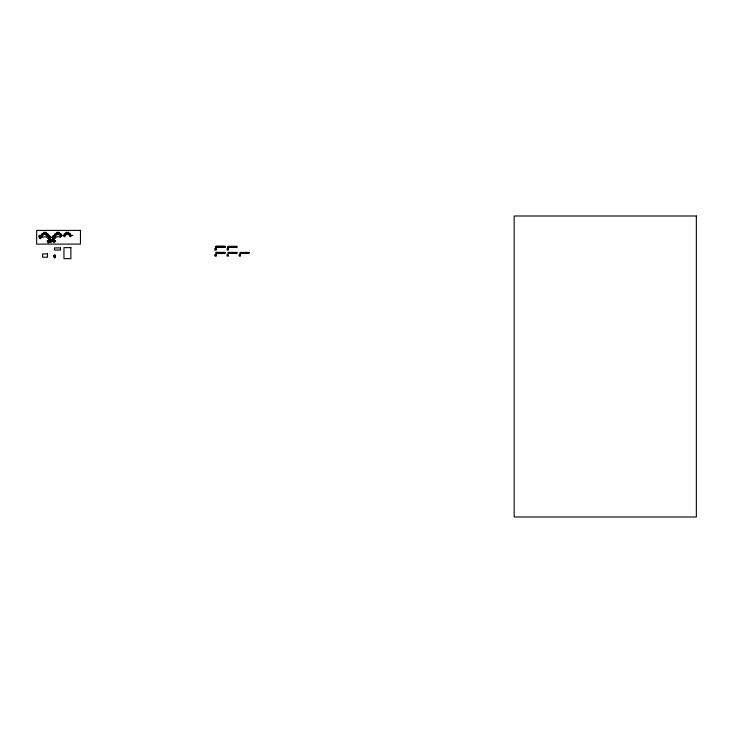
<?xml version="1.0" encoding="UTF-8"?>
<svg xmlns="http://www.w3.org/2000/svg" width="733" height="733" viewBox="0 0 733 733"><rect width="100%" height="100%" fill="white"/><g stroke="black" fill="none" stroke-linecap="round" stroke-linejoin="round"><path stroke-width="1.1" d="M46.051 232.068L45.437 232.645M43.357 232.608L43.357 233.277L46.261 233.277L46.225 232.645M56.533 232.608L56.533 233.277L59.437 233.277L59.4 232.645M66.034 232.645L65.997 233.277L68.902 233.277L68.865 232.645M58.283 232.947L57.715 232.975M44.007 232.975L45.611 232.975M57.183 232.975L58.787 232.975M66.648 232.975L68.251 232.975M43.394 233.241L46.225 233.241M56.569 233.241L59.4 233.241M66.034 233.241L68.865 233.241M43.485 233.497L42.862 234.029L43.559 234.084M45.583 233.525L46.124 233.79L46.078 233.204M46.124 233.461L46.756 234.029L45.446 233.662M56.67 233.497L56.038 234.029L56.743 234.084M59.309 233.461L59.932 234.029L59.236 234.084M66.135 233.497L65.503 234.029L66.208 234.084M68.774 233.461L69.397 234.029L68.7 234.084M44.163 233.662L43.641 233.809M57.348 233.662L56.826 233.809M58.631 233.552L59.153 233.809M66.804 233.552L66.291 233.809M68.096 233.662L68.609 233.809M46.051 233.937L47.947 233.919L47.911 234.505M66.208 233.937L64.312 233.919L64.348 234.505M42.138 234.505L42.945 234.505L42.945 235.165L41.497 235.165M60.656 234.505L59.849 234.505L59.849 235.165L61.297 235.165L60.894 234.505M55.836 234.844L55.332 234.862M65.301 234.844L64.797 234.862M41.699 235.98L41.002 235.925L41.625 235.348L39.115 235.385L39.078 237.41L39.701 237.373M48.607 235.348L47.984 235.348L48.607 235.925M54.187 235.348L54.81 235.348L54.187 235.925M41.79 235.531L42.303 235.44M47.306 235.44L47.819 235.705M55.488 235.44L54.975 235.705L55.488 235.55M60.491 235.44L61.004 235.705M64.953 235.44L64.431 235.705M69.956 235.44L70.469 235.705M72.998 235.385L70.625 235.385L71.257 235.925L70.551 235.98M41.79 235.586L42.303 235.55M47.306 235.55L47.819 235.586M60.491 235.55L61.004 235.586M64.431 235.586L64.953 235.55M69.956 235.55L70.469 235.586M42.267 235.834L41.625 235.687L41.9 234.542M47.343 235.834L47.984 235.091M49.203 236.732L49.258 235.815L49.817 236.393M55.451 235.834L54.81 235.834L54.81 236.64L55.488 236.64L55.488 235.091M60.527 235.834L61.169 235.091M64.916 235.834L64.275 235.834L64.275 236.64L64.953 236.64L64.953 235.091M69.983 235.834L70.625 235.834L70.625 236.64L69.956 236.64L69.956 235.091M42.23 235.98L42.175 235.412M47.911 235.98L49.817 235.852M52.968 235.852L54.883 235.98M61.096 235.98L61.792 235.348L61.169 235.348L64.275 235.385L63.652 235.925L64.348 235.98M40.342 236.933L39.701 236.933L39.701 236.118L40.379 236.118L40.379 237.666M39.738 236.154L40.342 236.301M49.624 236.429L49.89 237.574L49.386 237.574M52.968 236.393L53.536 235.815L54.224 237.061L52.767 237.061L53.17 236.429M48.607 236.649L49.377 236.732L48.607 236.851M54.187 236.667L53.417 236.732L54.187 236.832M39.078 236.832L39.774 236.786M49.294 235.852L48.57 237.061L49.991 237.025M52.803 237.025L54.187 237.025M40.379 237.208L39.701 237.071L39.747 237.666M48.57 237.061L50.027 237.061M40.379 237.318L39.857 237.052M49.89 237.281L52.904 237.281M53.582 237.336L52.904 237.574L52.803 236.429M49.212 237.446L49.734 237.419M53.06 237.419L53.582 237.446M60.298 237.465L59.254 236.704L56.743 236.704L53.93 239.434L53.078 239.434L53.078 240.479L54.728 240.543M40.856 237.794L40.223 237.923M49.817 237.721L50.522 237.813L50.522 237.245M52.978 237.721L52.272 237.813L52.272 237.245M49.248 237.868L49.349 237.309M39.967 238.262L39.573 237.593L45.987 236.677L48.974 239.434L48.974 240.479L48.424 240.47M40.214 238.262L41.021 238.262L41.021 237.593M49.853 238.353L49.844 236.988M53.546 238.353L53.436 236.988M51.539 240.415L51.539 241.184L51.576 240.378L50.907 240.378L50.907 241.826L51.539 241.789M51.319 240.543L49.221 240.479L49.221 239.434L52.822 239.434L52.822 240.479L51.576 240.479M54.389 241.02L52.84 241.02L53.564 242.321L54.132 241.698M47.233 241.038L48.497 240.287L48.497 241.835M49.468 241.056L50.98 241.02L49.432 241.02L50.183 242.284M54.389 241.166L53.023 241.056M54.04 241.02L53.802 241.698L55.561 241.661L55.561 241.065L54.618 241.175L54.7 240.415M48.323 241.331L47.819 241.835M54.948 241.184L54.984 240.378L54.315 240.378L54.315 241.826L54.984 241.432M48.497 241.487L47.196 241.001L47.819 241.542M51.576 241.624L52.153 241.065L51.209 241.175L51.136 240.415M53.509 241.661L53.93 241.02M54.984 241.624L55.525 241.102M52.153 241.661L50.385 241.661L50.476 241.194M47.727 241.798L49.102 241.798L49.138 242.431L48.332 242.431L49.102 242.394L49.102 241.798L47.691 241.762L47.727 242.394M48.341 242.092L49.102 241.963M215.841 246.398L224.875 246.398L224.875 247.424L216.107 247.424M217.646 246.636L218.141 246.618M219.295 246.618L219.781 246.636M220.935 246.618L221.43 246.636M222.585 246.618L222.951 246.636M231.39 246.636L231.885 246.618M233.039 246.636L233.525 246.636M234.688 246.636L235.174 246.618M216.061 246.929L216.666 246.398M223.629 246.893L223.629 246.398L223.675 246.929L217.05 246.929L217.05 246.398M224.335 246.92L224.875 246.902M228.165 246.929L228.769 246.398M229.191 246.893L229.191 246.398L229.145 246.929L235.769 246.929L235.769 246.398M236.438 246.92L236.97 246.92M216.061 247.204L216.107 248.918M228.165 247.204L228.165 248.918M228.201 247.424L236.97 247.424L236.97 246.398L227.945 246.398L227.138 250.109L228.293 250.109L228.293 248.954L227.138 248.918M216.107 247.47L224.912 247.47L224.912 246.352L215.804 246.352L215.841 248.56L214.998 248.514L214.998 250.145L216.235 250.145L216.235 248.918L215.035 248.954M230.794 252.555L230.556 253.114M241.249 252.482L241.294 253.444M241.853 252.528L242.073 253.444M242.898 252.482L242.898 253.444L242.705 252.656M245.143 252.528L245.363 253.444M247.012 252.482L247.012 253.444L246.819 252.656M217.087 252.876L217.564 252.876M217.912 252.848L218.388 252.876M218.736 252.848L219.515 252.967M219.561 252.876L220.853 252.876M221.201 252.876L221.678 253.114M222.026 252.876L222.502 252.876M222.85 252.876L223.318 252.876M229.191 252.876L229.97 252.967M230.015 252.848L230.794 252.967M230.84 252.876L231.307 252.876M231.655 252.876L232.132 252.876M232.48 252.848L234.084 252.967M234.129 252.876L234.597 252.876M234.954 252.848L235.421 252.876M241.294 252.876L241.762 252.876M243.411 252.876L241.743 252.967M244.584 252.876L245.051 252.876M245.408 252.848L245.876 252.876M247.525 252.876L245.949 253.261M244.538 252.967L243.411 253.261M220.926 253.114L221.045 252.528M234.67 253.114L234.789 252.528M241.835 253.114L241.954 252.528M244.309 253.114L244.584 252.482L244.584 253.444M240.222 254.608L239.242 254.608L239.242 256.156L240.387 256.156L240.387 255.011L239.242 255.011M215.035 254.965L216.235 254.965L216.235 256.202L214.998 256.202L214.998 254.571L216.107 254.571L215.905 255.011M227.138 254.965L228.293 255.011L228.293 256.156L227.138 256.156L227.138 254.608L228.11 255.011M54.7 255.57L55.103 256.202L53.646 256.202L53.646 255.533L54.929 254.956L54.966 256.724L54.462 256.715M54.453 255.899L53.811 256.129M54.966 256.385L55.598 256.962L54.288 256.587M54.893 256.871L54.966 257.677L54.288 257.677L54.288 256.129L54.324 257.64L54.929 257.558M248.295 252.445L248.258 253.481M247.873 252.445L247.836 253.444M247.525 252.445L247.525 253.481M246.673 252.445L246.7 253.481M246.187 253.444L246.233 252.482L246.022 252.967M245.876 252.445L245.876 253.481M245.051 252.445L245.051 253.481M245.033 252.445L245.033 253.481M244.538 252.482L244.538 253.444M244.236 252.445L244.236 253.481M243.722 253.444L243.759 252.482L243.558 252.967M243.411 252.445L243.411 253.481M242.559 252.445L242.586 253.481M241.762 252.445L241.762 253.481M240.827 252.445L240.827 253.481M240.259 253.481L240.213 255.011M236.411 246.398L236.411 247.424M235.733 252.445L235.733 253.481M235.421 252.445L235.421 253.481M235.403 252.445L235.403 253.481M235.174 246.398L235.156 246.929M234.908 246.398L234.807 246.929M234.954 252.445L234.908 253.481M234.661 246.398L234.707 246.929M234.597 252.445L234.597 253.481M234.084 246.398L234.129 246.893M234.084 252.445L234.084 253.481M233.754 252.445L233.781 253.481M233.552 246.398L233.515 246.929M233.406 246.929L233.305 246.398L233.167 246.929M233.012 246.398L233.057 246.929M232.957 252.445L232.957 253.481M232.48 246.398L232.443 246.893M232.443 252.445L232.443 253.481M232.104 252.445L232.132 253.481M231.912 246.398L231.756 246.929M231.619 246.398L231.619 246.893M231.619 252.445L231.619 253.481M231.518 246.893L231.39 246.398M231.307 252.445L231.307 253.481M231.289 252.445L231.289 253.481M230.84 246.398L230.794 246.893M230.794 252.445L230.794 253.481M230.483 252.445L230.483 253.481M230.235 246.398L230.107 246.893M230.116 246.636L229.869 246.636M229.97 246.398L230.015 246.893M230.015 252.445L229.97 253.481M229.722 246.398L229.768 246.929M229.64 252.445L229.667 253.481M228.769 252.445L228.723 253.481M224.875 252.445L224.875 253.481M224.335 246.398L224.316 247.424M224.096 246.398L224.096 247.424M224.096 252.445L224.096 253.481M223.318 252.445L223.318 253.481M223.07 246.398L223.052 246.929M222.85 246.398L222.85 246.893M222.85 252.445L222.805 253.481M222.585 246.398L222.585 246.893M222.502 252.445L222.502 253.481M221.989 246.398L222.026 246.893M221.989 252.445L221.989 253.481M221.65 252.445L221.678 253.481M221.43 246.398L221.412 246.929M221.201 246.398L221.201 246.893M221.201 252.445L221.164 253.481M220.917 246.398L220.954 246.929M220.825 252.445L220.853 253.481M220.34 246.398L220.386 246.893M220.34 252.445L220.34 253.481M220.028 252.445L220.028 253.481M219.808 246.398L219.763 246.929M219.653 246.929L219.561 246.398L219.424 246.929M219.268 246.398L219.314 246.929M219.204 252.445L219.204 253.481M218.736 246.398L218.691 246.893M218.691 252.445L218.691 253.481M218.361 252.445L218.388 253.481M218.141 246.398L218.122 246.929M217.912 246.398L218.013 246.929M217.912 252.445L217.875 253.481M217.646 246.398L217.664 246.929M217.564 252.445L217.564 253.481M217.536 252.445L217.536 253.481M217.087 252.445L217.087 253.481M216.666 252.445L216.666 253.481M216.62 246.398L216.62 246.893M216.62 252.445L216.62 253.481M70.56 234.505L70.597 233.919L68.7 233.937L68.774 234.752L68.096 234.752L68.096 233.204M70.579 235.091L70.625 235.687M70.359 234.505L70.762 235.165L69.305 235.165L69.305 234.505L70.121 234.542M70.111 234.862L69.58 234.862M70.002 233.919L69.937 234.844M68.7 232.608L68.142 232.031L68.087 232.947M68.774 233.204L68.49 233.79M67.748 232.947L67.289 233.241M67.454 233.277L67.454 232.608L67.344 233.241M66.795 232.947L66.758 232.031L66.199 232.608M66.804 233.204L66.804 234.752L66.135 234.752L66.135 233.937M66.419 233.79L66.181 233.204M64.907 233.919L64.962 234.844M64.788 234.505L65.594 234.505L65.594 235.165L64.147 235.165L64.541 234.542M64.275 235.091L64.275 235.687M61.755 235.385L61.755 235.889M61.096 234.505L61.132 233.919L59.236 233.937L59.309 234.752L58.631 234.752L58.631 233.204M61.096 235.834L61.169 236.64L60.491 236.64L60.491 235.091M60.573 233.955L60.656 234.542M60.647 234.862L60.115 234.862M60.537 233.919L60.482 234.844M59.236 232.608L58.677 232.031L58.622 232.947M59.263 233.204L59.025 233.79M57.989 233.277L57.989 232.608L57.889 233.241M57.33 232.947L57.302 232.031L56.743 232.608M57.348 233.204L57.348 234.752L56.67 234.752L56.67 233.937L54.847 233.919L54.883 234.505M57.073 233.552L56.67 233.204M55.442 233.919L55.479 234.844M55.323 234.505L56.129 234.505L56.129 235.165L54.682 235.165L55.076 234.542M54.865 235.091L54.81 235.687M54.902 254.992L54.902 255.533M53.582 236.988L53.582 238.537L52.904 238.537L52.904 237.721M52.95 236.988L52.941 238.5M50.687 241.698L50.146 242.321L50.632 241.02M50.485 237.281L50.485 237.776M49.89 237.721L49.89 238.537L49.212 238.537L49.212 236.988M48.488 242.092L48.451 243.008L47.892 242.431M47.911 235.834L47.984 236.64L47.306 236.64L47.306 235.091M47.718 234.505L48.112 235.165L46.665 235.165L46.665 234.505L47.471 234.542M47.462 234.862L46.83 235.128M47.352 233.919L47.315 234.844M46.701 234.542L46.765 235.128M46.124 233.937L46.124 234.752L45.446 234.752L45.446 233.204M45.593 233.204L45.483 234.716M45.08 232.975L44.53 232.975M44.841 232.645L44.905 233.241M44.805 232.608L44.805 233.277M44.145 232.947L44.117 232.031L43.559 232.608M44.163 233.204L44.163 234.752L43.485 234.752L43.559 233.937L41.662 233.919L41.699 234.505M43.888 233.635L43.485 233.204M42.679 234.862L42.148 234.862M42.257 233.919L42.312 234.844M42.303 235.091L42.303 236.64L41.625 236.64L41.625 235.834M42.221 233.955L42.138 234.542M41.68 235.091L41.662 236.603M41.039 235.385L41.039 235.889M40.361 237.923L40.333 238.839L39.774 238.262M696.35 215.997L514.172 215.997L514.172 517.003L696.35 517.003L696.35 215.997M80.456 230.391L36.65 230.391L36.65 244.098L80.456 244.098L80.456 230.391M45.611 232.608L43.998 232.608L45.611 232.645M58.796 232.608L57.174 232.608L58.796 232.645M68.261 232.608L66.639 232.608L68.261 232.645M70.881 247.635L63.963 247.635L63.963 258.667L70.881 258.667L70.881 247.635M60.518 247.91L54.544 247.91L54.544 250.054L60.518 250.054L60.518 247.91M224.912 252.409L215.804 252.409L215.804 253.517L224.912 253.517L224.912 252.409M236.97 252.445L227.945 252.445L227.945 253.481L236.97 253.481L236.97 252.445M249.073 252.445L240.048 252.445L240.048 253.481L249.073 253.481L249.073 252.445M47.489 253.902L42.606 253.902L42.606 257.219L47.489 257.219L47.489 253.902M236.2 247.424L236.2 246.398L236.154 247.424M236.2 253.481L236.2 252.445L236.154 253.481M233.305 253.481L233.305 252.445L233.259 253.481M229.191 253.481L229.191 252.445L229.145 253.481M223.675 253.481L223.675 252.445L223.629 253.481M219.561 253.481L219.561 252.445L219.515 253.481"/></g></svg>
